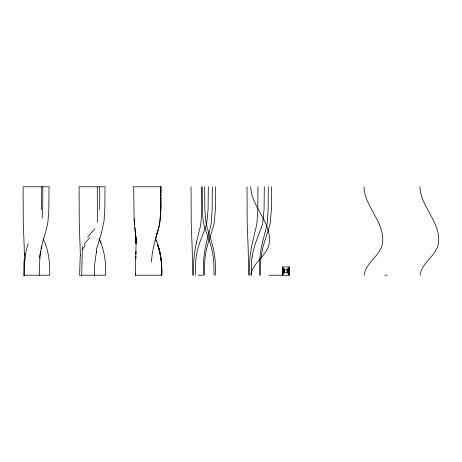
<?xml version="1.0" encoding="UTF-8"?>
<svg xmlns="http://www.w3.org/2000/svg" width="462" height="462" viewBox="0 0 462 462"><rect width="100%" height="100%" fill="white"/><g stroke="black" fill="none" stroke-linecap="round" stroke-linejoin="round"><path stroke-width="0.69" d="M23.77 275.213L23.966 262.428L24.89 253.413M24.388 275.213L24.619 262.428L25.751 253.413A79.862 71.65 -90 0 1 27.425 246.038L28.147 243.555M39.374 275.213L39.466 264.634L40.119 255.775A106.277 102.616 -90 0 1 41.239 248.527L42.92 241.083L46.72 228.222L47.927 221.916L48.845 209.915L49.059 186.787L23.1 186.787L23.262 221.916L24.157 246.038M41.724 186.787L41.47 209.915M42.862 186.787L42.77 205.007L42.117 218.307M160.603 186.787L160.545 203.032M160.932 192.7L160.938 186.787M193.538 275.213L193.728 261.885A68.128 44.006 90 0 1 194.086 257.074A78.113 50.456 -90 0 1 196.535 242.163M195.276 275.213L195.576 261.885A68.128 68.128 0 0 1 196.131 257.074A78.113 78.113 0 0 1 199.913 242.163A72.239 72.239 0 0 1 200.716 240.015L205.902 226.172A51.946 51.946 0 0 0 206.866 221.916L208.073 209.621L208.333 186.787M203.407 275.213L203.615 261.885A68.128 46.518 -90 0 1 203.99 257.074A78.113 53.332 90 0 1 206.572 242.163A72.239 49.319 -90 0 1 207.126 240.015L210.666 226.172A51.946 35.464 -90 0 0 211.325 221.916L212.145 209.621L212.324 186.787M204.441 275.213L204.701 261.885A68.128 58.224 90 0 1 205.174 257.074A78.113 66.753 -90 0 1 208.402 242.163A72.239 61.735 -90 0 1 209.09 240.015L213.525 226.172A51.946 44.392 -90 0 0 214.351 221.916L215.379 209.621L215.598 186.787M249.515 275.213L249.711 261.885A68.128 44.006 -90 0 1 250.069 257.074A78.113 50.456 -90 0 1 252.512 242.163A72.239 46.662 90 0 1 253.032 240.015L256.381 226.172A51.946 33.553 90 0 0 257.005 221.916L257.784 209.621L257.952 186.787M251.253 275.213L251.553 261.885A68.128 68.128 0 0 1 252.108 257.074M259.39 275.213L259.592 261.885A68.128 46.518 -90 0 1 259.973 257.074A78.113 53.332 90 0 1 262.555 242.163A72.239 49.319 90 0 1 263.103 240.015L266.643 226.172A51.946 35.464 -90 0 0 267.302 221.916L268.127 209.621L268.301 186.787M260.424 275.213L260.678 261.885A68.128 58.224 90 0 1 261.151 257.074A78.113 66.753 90 0 1 264.385 242.163A72.239 61.735 90 0 1 265.072 240.015L269.508 226.172A51.946 44.392 -90 0 0 270.328 221.916L271.356 209.621L271.581 186.787M264.31 186.787L264.05 209.621L262.849 221.916A51.946 51.946 0 0 1 261.885 226.172L256.693 240.015A72.239 72.239 0 0 0 255.879 242.163A78.113 78.113 0 0 0 252.119 257.074M284.505 272.62L282.715 274.093L283.697 271.858L282.715 269.617L282.715 268.497L284.061 268.497M288.311 274.093L289.431 274.093L288.455 271.858L289.431 269.617L289.431 268.497L288.092 268.497M136.024 245.42L135.349 275.213L161.844 275.213L161.509 261.885L159.251 249.763M160.926 195.461L160.932 194.098M99.757 186.787L99.694 209.569M81.699 275.213L82.421 246.234M135.591 275.213L135.597 273.862M160.909 199.376L160.915 198.1M97.424 222.453L97.263 186.787M160.903 200.623L160.793 207.525M159.026 226.836C161.677 213.669 160.712 200.121 160.995 186.787L133.743 186.787M160.903 205.33L160.799 209.621M160.782 208.056L160.753 209.107M160.736 209.621L159.921 221.154M250.878 275.213C252.385 261.7 268.872 255.37 269.467 241.083C270.507 221.113 251.409 206.566 250.699 186.787M364.125 275.213C365.633 261.7 382.12 255.37 382.715 241.083C383.755 221.113 364.657 206.566 363.946 186.787M420.108 275.213C421.61 261.7 438.097 255.37 438.698 241.083C439.737 221.113 420.634 206.566 419.923 186.787M94.387 275.213L94.56 265.454L96.708 249.503M135.955 258.062L136.042 256.71M151.524 261.885C151.9 250.271 155.567 239.218 158.651 228.13M80.215 255.821L79.626 275.213L105.642 275.213C106.064 262.699 104.499 249.925 99.059 238.519L100.999 243.139M39.524 258.062L40.13 253.413M159.869 221.541L159.35 224.809M40.234 252.806L40.535 250.987M159.286 225.156L159.084 226.172M159.015 226.507L155.538 239.247M41.014 248.527L41.557 246.038M158.87 227.165L158.726 227.812M156.393 234.898L156.976 232.998M96.281 249.053L97.361 246.696L101.449 232.981L104.025 221.131L104.88 207.525L105.036 186.787L79.083 186.787L79.245 222.164L80.388 255.931M282.374 266.984L284.326 269.56L284.326 272.274L282.374 275.213L282.374 266.984L289.431 266.984L289.431 275.213L268.786 275.213M289.431 275.213L287.48 272.274L287.48 269.56L289.431 266.984M87.589 237.064L94.912 228.719M89.98 237.52L84.841 243.081L84.875 246.286L82.167 249.33M282.715 274.093L284.505 272.303M286.971 270.72L288.311 269.617L289.431 269.617L287.197 271.858L289.431 274.093L287.197 272.251M286.971 269.6L288.311 268.497L288.311 269.617M289.431 268.497L287.197 270.339L287.197 272.863M287.197 271.46L289.431 269.617M284.505 271.408L282.715 269.617L283.835 269.617L283.835 268.497M284.326 269.56L287.48 269.56M287.266 271.858L288.455 271.858M284.326 272.274L287.48 272.274M23.637 275.213L49.677 275.213C50.144 262.739 48.522 250.029 43.157 238.64M198.233 275.213L202.731 275.213M384.933 275.213L387.214 275.213M284.505 269.97L282.715 268.497L282.715 275.213M282.715 269.617L284.505 271.09M155.359 239.212L156.156 241.083M155.359 237.97C160.389 249.676 162.26 262.526 161.758 275.213M157.415 244.179L159.055 249.139M157.837 245.42L158.992 249.139M157.79 245.42C161.186 254.96 161.966 265.153 161.677 275.213C161.735 266.684 161.59 258.015 159.182 249.763M96.31 251.444L96.506 252.65M136.047 239.743L134.09 218.78L133.714 186.787M136.036 239.743L134.76 227.489M135.793 235.857L136.047 238.715M134.506 224.809L134.113 218.78M135.297 232.363L135.932 241.083M135.695 235.718L135.793 237.878M135.84 238.946L135.886 240.015A72.239 7.842 -90 0 1 136.019 243.243A78.113 8.478 90 0 1 136.053 244.334M135.874 239.738L136.059 244.45M135.597 233.547L135.499 231.196M24.353 253.413L24.388 255.186M288.455 270.42L288.455 273.29M283.697 270.42L283.697 273.29M248.435 275.213L248.406 261.885A68.128 7.398 -90 0 0 248.342 257.074A78.113 8.478 90 0 0 247.932 242.163A72.239 7.842 -90 0 0 247.846 240.015L247.286 226.172A51.946 5.636 -90 0 1 247.182 221.916L247.02 186.787M215.523 275.213L215.275 261.885A68.128 56.745 90 0 0 214.813 257.074A78.113 65.061 -90 0 0 211.66 242.163A72.239 60.17 -90 0 0 210.99 240.015L206.67 226.172A51.946 43.266 90 0 1 205.867 221.916L204.862 209.621L204.649 186.787M214.068 275.213L213.791 261.885A68.128 63.115 -90 0 0 213.277 257.074A78.113 72.367 90 0 0 209.771 242.163A72.239 66.921 90 0 0 209.026 240.015L204.221 226.172A51.946 48.123 -90 0 1 203.326 221.916L202.212 209.621L201.969 186.787L201.802 209.621L201.028 221.916A51.946 33.553 90 0 1 200.404 226.172L197.055 240.015A72.239 46.662 90 0 0 196.523 242.163M192.458 275.213L192.423 261.885A68.128 7.398 90 0 0 192.365 257.074A78.113 8.478 -90 0 0 191.955 242.163A72.239 7.842 -90 0 0 191.869 240.015L191.303 226.172A51.946 5.636 -90 0 1 191.199 221.916L191.043 186.787M135.886 240.015A72.239 7.842 90 0 1 136.019 243.243M24.139 246.079A80.758 8.755 90 0 1 24.342 253.436M135.903 251.905L135.811 254.008L135.903 251.905M135.661 257.074L135.614 258.062L135.661 257.074"/></g></svg>
